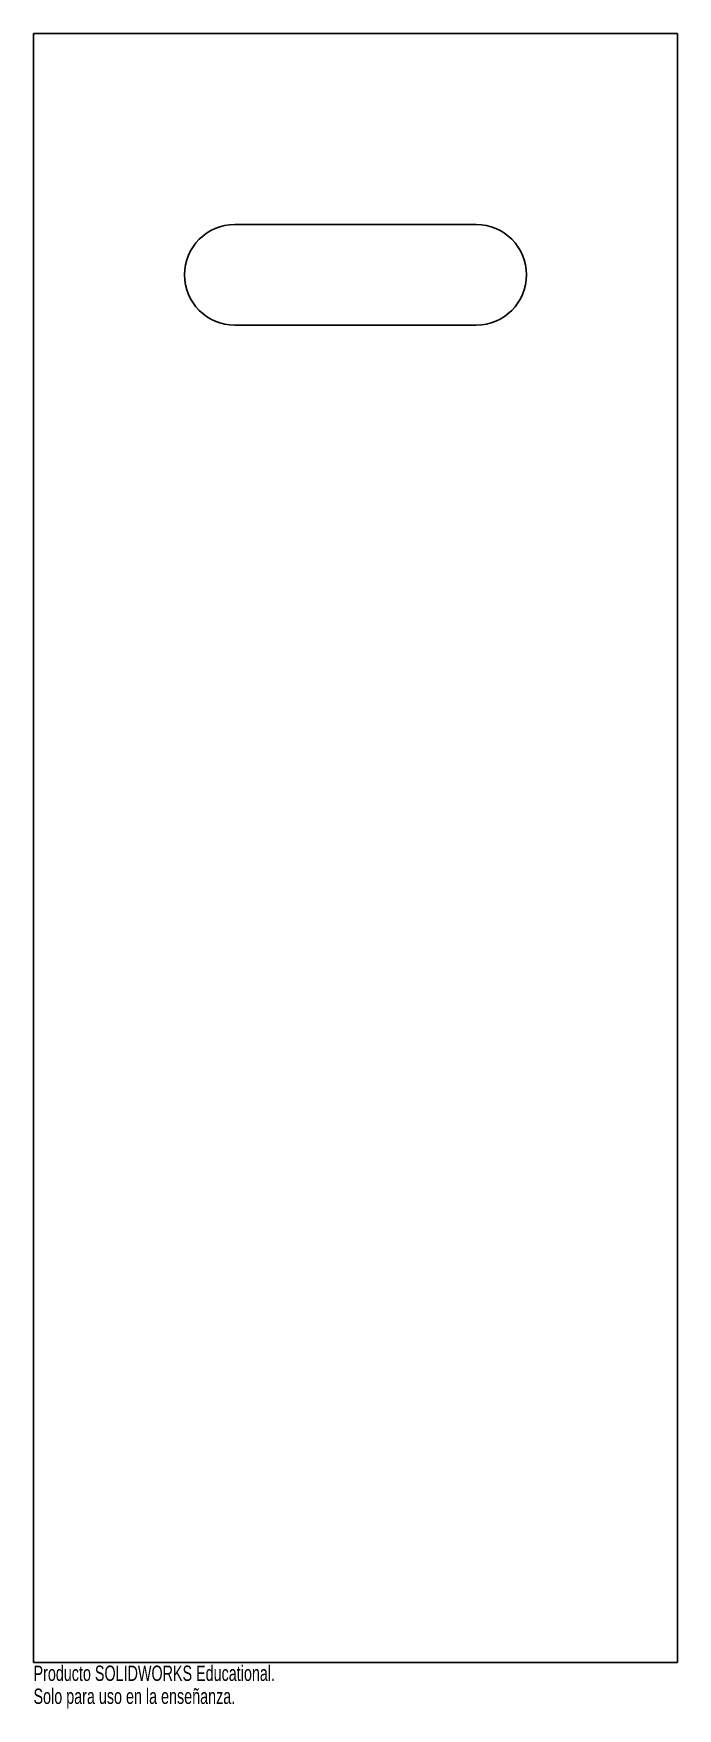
# Model space of a CAD drawing. Header units: inches. Extents: x -4 to 4, y -0.6 to 20.2.
import ezdxf

# ---------------------------------------------------------------- set-up
doc = ezdxf.new("R2010")
doc.units = ezdxf.units.IN
doc.header["$MEASUREMENT"] = 0
doc.styles.add('SLDTEXTSTYLE0', font='TXT', dxfattribs={"width": 0.7})

msp = doc.modelspace()

# ---------------------------------------------------------------- linework, layer by layer
at = {"color": 7, "linetype": 'Continuous', "lineweight": 25}
for p, q in [((-4, 20.25), (4, 20.25)), ((-4, 20.25), (-4, 0)), ((4, 20.25), (4, 0)), ((1.5, 17.875), (-1.5, 17.875)), ((-1.5, 16.625), (1.5, 16.625)), ((-4, 0), (4, 0))]:
    msp.add_line(p, q, dxfattribs=at)
for centre, start, end in [((-1.5, 17.25), 90, 270), ((1.5, 17.25), 270, 90)]:
    msp.add_arc(centre, 0.625, start, end, dxfattribs=at)

# ---------------------------------------------------------------- texts
at = {"color": 7, "linetype": 'Continuous', "char_height": 0.1903, "attachment_point": 1, "style": 'SLDTEXTSTYLE0'}
for s, insert in [('Producto SOLIDWORKS Educational.', (-4, -0.04)), ('Solo para uso en la enseñanza.', (-4, -0.326))]:
    msp.add_mtext(s, dxfattribs=dict(at, insert=insert))

doc.saveas('drawing.dxf')
